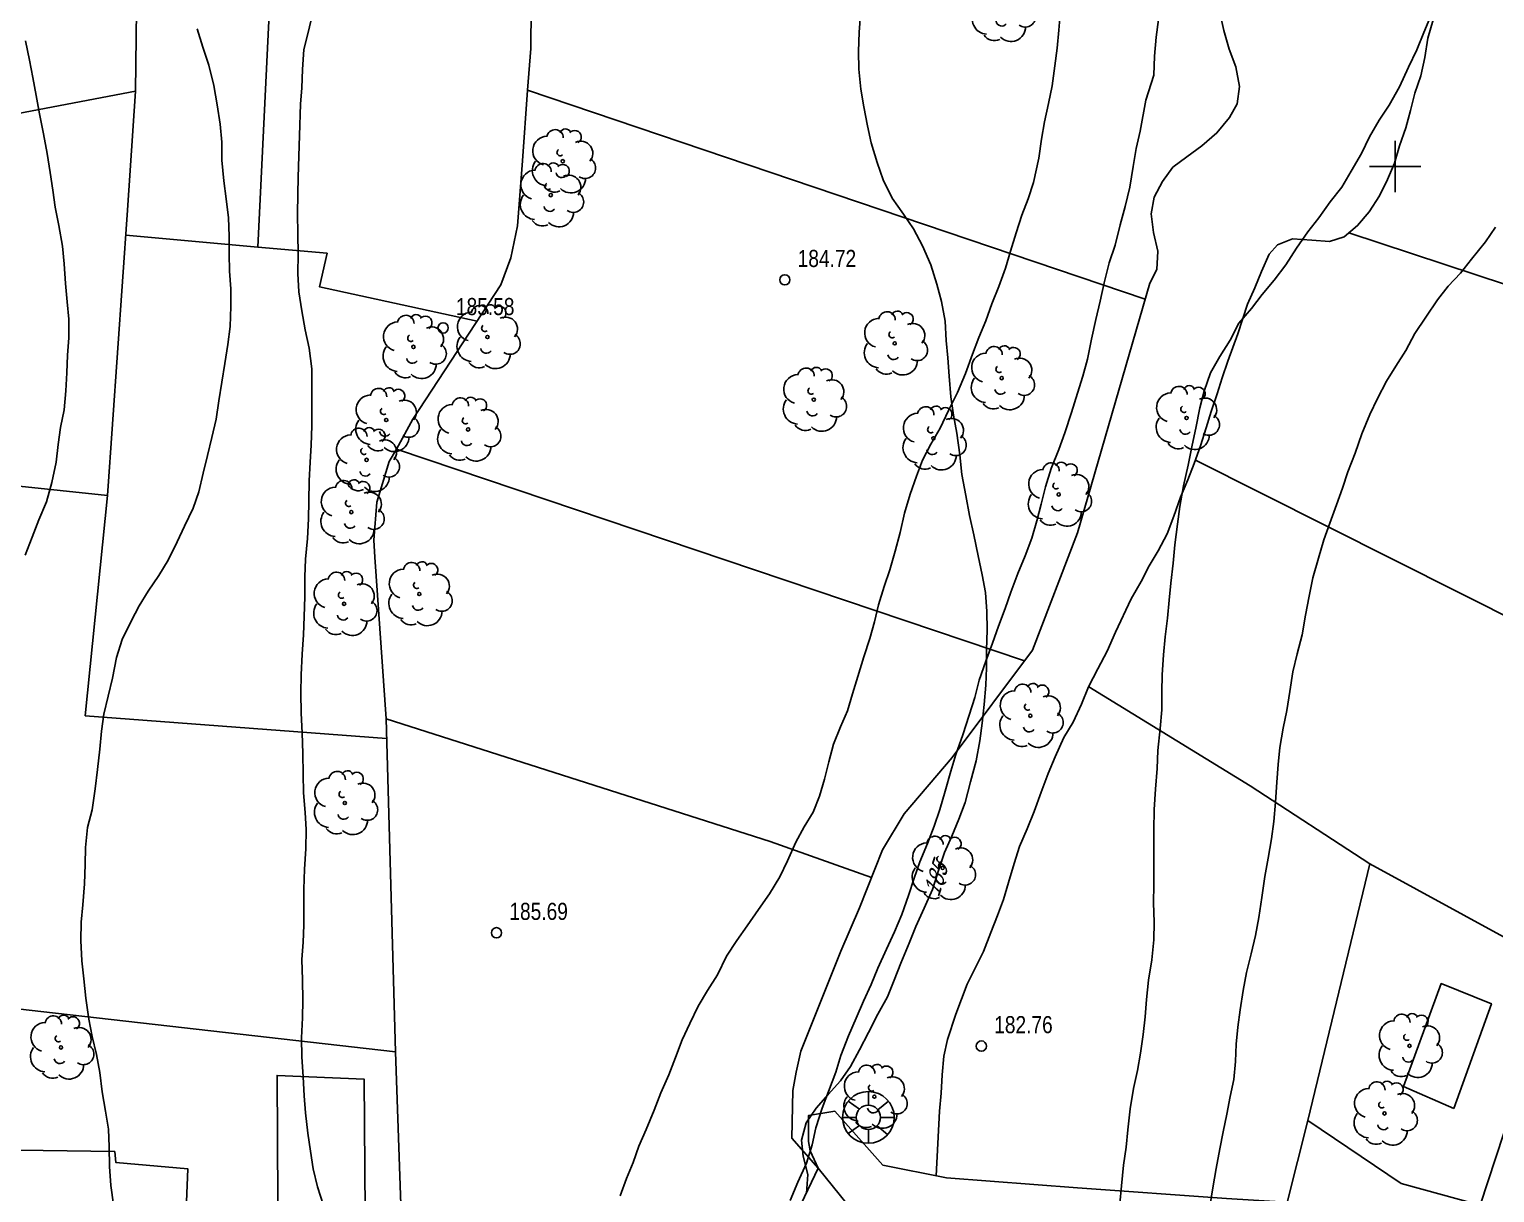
# Model space of a CAD drawing. Header units: metres. Extents: x 523256 to 524015, y 4669220 to 4669814.
# Drawn here: x 523420.2 to 523505.8, y 4669540 to 4669608 of the extents above; entities that cross this region are included whole.
import ezdxf
from ezdxf.enums import TextEntityAlignment as Align

# ---------------------------------------------------------------- set-up
doc = ezdxf.new("R2010")
doc.units = ezdxf.units.M
doc.header["$MEASUREMENT"] = 0
for name, color, linetype in [('031006 Cota terreno', 9, 'Continuous'), ('032011 Curva cada 1 m', 40, 'Continuous'), ('032015 Curva cada 5 m', 34, 'Continuous'), ('033006 Texto cota terreno', 9, 'Continuous'), ('033015 Texto curva maestra', 42, 'Continuous'), ('052011 Invernadero', 9, 'Continuous'), ('052016 Cobertizo', 7, 'Continuous'), ('072003 Camino', 7, 'Continuous'), ('072027 Pavimento', 9, 'Continuous'), ('082001 Valla Alambrada', 7, 'ALAMBRADA'), ('082002 Muro Tapia', 6, 'Continuous'), ('082004 Linde', 3, 'Continuous'), ('082009 Linde Antigua', 104, 'Continuous'), ('101001 Arbol', 3, 'Continuous'), ('102006 Seto', 3, 'SETO'), ('141001 Farola baculo', 7, 'Continuous'), ('992007 Cuadricula', 7, 'Continuous')]:
    doc.layers.add(name, color=color, linetype=linetype)
doc.styles.get("Standard").update_dxf_attribs({"font": 'arial.ttf'})
doc.linetypes.add('ALAMBRADA', pattern='A,3,[131,GEOGRAMA.SHX,S=0.5,R=0,X=0,Y=0],3', length=6)
doc.linetypes.add('SETO', pattern='A,0,-1.2,1,[135,GEOGRAMA.SHX,S=0.4,R=0,X=0.5,Y=-0.5],1', length=3.2)

# ---------------------------------------------------------------- blocks, each defined once
blk = doc.blocks.new('COTAP')
at = {"color": 0}
blk.add_circle((0, 0), 0.3, dxfattribs=at)
blk = doc.blocks.new('ARBOL')
at = {"color": 0}
blk.add_circle((0, 0), 0.0939, dxfattribs=at)
for centre, radius, start, end in [((-0.448, 1.368), 0.48, 359.28777, 173.60777), ((0.156, 1.551), 0.336, 23.15651, 160.46651), ((0.701, 1.409), 0.384, 301.57804, 139.32804), ((-0.902, 0.61), 0.852, 92.28, 254.58), ((1.05, 0.46), 0.708, 319.85562, 114.76562), ((-0.146, 0.514), 0.192, 119.14, 310.56), ((1.31, -0.398), 0.612, 235.52754, 62.02753), ((-0.89, -0.542), 0.888, 142.64, 266.54), ((-0.062, -0.614), 0.336, 189.64, 323.88), ((-0.482, -1.082), 0.72, 213.78, 295.32), ((0.478, -0.998), 0.852, 224.67, 0.24)]:
    blk.add_arc(centre, radius, start, end, dxfattribs=at)
blk = doc.blocks.new('FAROLAG')
at = {"color": 0}
for p, q in [((-1.169, 0.956), (-0.51, 0.49)), ((0, 0.71), (0, 1.51)), ((1.173, 0.95), (0.553, 0.446)), ((-0.71, 0), (-1.51, 0)), ((0.71, 0), (1.51, 0)), ((-1.173, -0.95), (-0.51, -0.48)), ((0, -0.71), (0, -1.51)), ((1.127, -1.005), (0.511, -0.493))]:
    blk.add_line(p, q, dxfattribs=at)
for radius in [1.51, 0.71]:
    blk.add_circle((0, 0), radius, dxfattribs=at)

msp = doc.modelspace()

# ---------------------------------------------------------------- linework, layer by layer
at = {"layer": '032011 Curva cada 1 m'}
for points, elevation in [([(523436.76, 4669608.9), (523436.51, 4669607.83), (523436.25, 4669606.83), (523436.18, 4669605.66), (523436.14, 4669604.59), (523436.06, 4669603.64), (523436, 4669601.8), (523435.96, 4669600.59), (523435.93, 4669599.37), (523435.91, 4669598.37), (523435.89, 4669597.22), (523435.91, 4669596.05), (523435.92, 4669594.88), (523435.91, 4669593.75), (523435.96, 4669592.67), (523436.14, 4669591.56), (523436.34, 4669590.44), (523436.56, 4669589.38), (523436.72, 4669588.17), (523436.73, 4669586.96), (523436.72, 4669585.92), (523436.73, 4669584.84), (523436.69, 4669583.72), (523436.63, 4669582.72), (523436.56, 4669581.62), (523436.55, 4669580.44), (523436.53, 4669579.41), (523436.47, 4669578.26), (523436.35, 4669577.05), (523436.31, 4669576.01), (523436.32, 4669574.85), (523436.28, 4669573.7), (523436.23, 4669572.62), (523436.16, 4669571.49), (523436.1, 4669570.29), (523436.08, 4669569.23), (523436.1, 4669568.06), (523436.16, 4669566.9), (523436.2, 4669565.7), (523436.21, 4669564.49), (523436.24, 4669563.39), (523436.33, 4669562.25), (523436.4, 4669561.25), (523436.37, 4669560.12), (523436.29, 4669558.94), (523436.26, 4669557.77), (523436.26, 4669556.72), (523436.26, 4669555.67), (523436.22, 4669554.67), (523436.14, 4669553.65), (523436.18, 4669552.47), (523436.2, 4669551.28), (523436.18, 4669550.24), (523436.11, 4669549.08), (523436.13, 4669547.96), (523436.21, 4669546.8), (523436.28, 4669545.7), (523436.35, 4669544.69), (523436.49, 4669543.51), (523436.64, 4669542.46), (523436.8, 4669541.43), (523437.05, 4669540.38), (523437.4, 4669539.28)], 186), ([(523480.45, 4669609.12), (523480.36, 4669607.95), (523480.26, 4669606.9), (523480.13, 4669605.88), (523479.97, 4669604.7), (523479.76, 4669603.67), (523479.51, 4669602.6), (523479.34, 4669601.59), (523479.19, 4669600.48), (523478.88, 4669599.05), (523478.56, 4669598.1), (523478.2, 4669597.14), (523477.87, 4669596.11), (523477.54, 4669595.05), (523477.24, 4669594.05), (523476.86, 4669592.98), (523476.45, 4669591.96), (523476.1, 4669590.97), (523475.69, 4669590.01), (523475.32, 4669589.02), (523474.91, 4669587.89), (523474.44, 4669586.79), (523473.91, 4669585.73), (523473.42, 4669584.7), (523472.88, 4669583.77), (523472.4, 4669582.83), (523472.04, 4669581.89), (523471.67, 4669580.85), (523471.34, 4669579.73), (523471.08, 4669578.6), (523470.79, 4669577.52), (523470.48, 4669576.43), (523470.15, 4669575.46), (523469.82, 4669574.39), (523469.58, 4669573.39), (523469.32, 4669572.42), (523468.97, 4669571.35), (523468.62, 4669570.2), (523468.31, 4669569.18), (523468.01, 4669568.19), (523467.61, 4669567.25), (523467.2, 4669566.23), (523466.93, 4669565.21), (523466.67, 4669564.19), (523466.37, 4669563.21), (523466, 4669562.27), (523465.48, 4669561.4), (523465, 4669560.51), (523464.51, 4669559.42), (523464.05, 4669558.49), (523463.46, 4669557.5), (523462.82, 4669556.58), (523462.15, 4669555.62), (523461.55, 4669554.76), (523460.95, 4669553.85), (523460.41, 4669552.76), (523459.83, 4669551.85), (523459.29, 4669550.93), (523458.81, 4669549.92), (523458.35, 4669548.97), (523457.97, 4669547.94), (523457.58, 4669546.91), (523457.1, 4669545.87), (523456.72, 4669544.86), (523456.26, 4669543.73), (523455.83, 4669542.74), (523455.49, 4669541.8), (523455.1, 4669540.86), (523454.73, 4669539.84)], 184), ([(523486.17, 4669608.58), (523486.05, 4669607.55), (523485.94, 4669606.45), (523485.91, 4669605.33), (523485.43, 4669603.86), (523485.11, 4669602.06), (523484.87, 4669601.04), (523484.7, 4669599.99), (523484.5, 4669598.79), (523484.23, 4669597.65), (523483.94, 4669596.58), (523483.64, 4669595.4), (523483.3, 4669594.36), (523483, 4669593.2), (523482.76, 4669592.13), (523482.52, 4669591.06), (523482.27, 4669589.91), (523482.02, 4669588.73), (523481.75, 4669587.74), (523481.45, 4669586.74), (523481.09, 4669585.61), (523480.71, 4669584.44), (523480.36, 4669583.45), (523479.91, 4669582.34), (523479.58, 4669581.27), (523479.33, 4669580.26), (523479.07, 4669579.29), (523478.77, 4669578.27), (523478.39, 4669577.24), (523477.96, 4669576.22), (523477.56, 4669575.12), (523477.23, 4669574.16), (523476.83, 4669573.14), (523476.48, 4669572.15), (523476.09, 4669571.08), (523475.71, 4669569.98), (523475.45, 4669568.96), (523475.12, 4669567.93), (523474.74, 4669566.78), (523474.34, 4669565.63), (523474.04, 4669564.67), (523473.71, 4669563.49), (523473.41, 4669562.42), (523473.08, 4669561.45), (523472.69, 4669560.43), (523472.23, 4669559.36), (523471.9, 4669558.41), (523471.57, 4669557.4), (523471.18, 4669556.29), (523470.75, 4669555.28), (523470.28, 4669554.26), (523469.78, 4669553.16), (523469.4, 4669552.19), (523468.95, 4669551.23), (523468.52, 4669550.23), (523468.06, 4669549.19), (523467.62, 4669548.04), (523467.32, 4669547.07), (523466.9, 4669545.95), (523466.54, 4669544.97), (523466.17, 4669543.82), (523465.94, 4669542.83), (523465.62, 4669541.76), (523465.11, 4669540.64), (523464.66, 4669539.57)], 183), ([(523502.12, 4669608.9), (523501.67, 4669607.83), (523501.26, 4669606.81), (523500.78, 4669605.79), (523500.26, 4669604.64), (523499.65, 4669603.58), (523499.06, 4669602.71), (523498.51, 4669601.72), (523498.03, 4669600.75), (523497.43, 4669599.73), (523496.88, 4669598.79), (523496.21, 4669597.93), (523495.54, 4669597), (523494.9, 4669596.17), (523494.24, 4669595.23), (523493.61, 4669594.24), (523492.94, 4669593.35), (523492.24, 4669592.51), (523491.61, 4669591.69), (523490.87, 4669590.83), (523490.36, 4669589.84), (523489.75, 4669588.89), (523489.21, 4669587.93), (523488.85, 4669586.86), (523488.59, 4669585.89), (523488.36, 4669584.71), (523488.14, 4669583.71), (523487.9, 4669582.54), (523487.64, 4669581.33), (523487.43, 4669580.12), (523487.29, 4669579.1), (523487.14, 4669577.89), (523487.03, 4669576.82), (523486.89, 4669575.65), (523486.8, 4669574.65), (523486.7, 4669573.6), (523486.57, 4669572.52), (523486.47, 4669571.45), (523486.39, 4669570.3), (523486.37, 4669569.3), (523486.37, 4669568.24), (523486.28, 4669567.15), (523486.13, 4669565.87), (523486.09, 4669564.82), (523486.01, 4669563.61), (523485.93, 4669562.42), (523485.9, 4669561.22), (523485.91, 4669560.17), (523485.9, 4669559.06), (523485.9, 4669558.02), (523485.89, 4669556.97), (523485.92, 4669555.84), (523485.91, 4669554.81), (523485.79, 4669553.63), (523485.6, 4669552.45), (523485.48, 4669551.31), (523485.4, 4669550.31), (523485.28, 4669549.28), (523485.12, 4669548.19), (523484.95, 4669547.18), (523484.72, 4669546.11), (523484.53, 4669544.93), (523484.39, 4669543.71), (523484.28, 4669542.7), (523484.13, 4669541.63), (523484.01, 4669540.43), (523483.92, 4669539.38)], 182), ([(523430.03, 4669608.04), (523430.35, 4669606.97), (523430.7, 4669605.91), (523431, 4669604.72), (523431.2, 4669603.6), (523431.37, 4669602.47), (523431.46, 4669601.41), (523431.47, 4669600.36), (523431.59, 4669599.15), (523431.71, 4669598.11), (523431.85, 4669597), (523431.89, 4669595.92), (523431.9, 4669594.9), (523431.92, 4669593.87), (523431.99, 4669592.85), (523432, 4669591.81), (523431.95, 4669590.65), (523431.81, 4669589.6), (523431.64, 4669588.48), (523431.47, 4669587.4), (523431.29, 4669586.3), (523431.13, 4669585.23), (523430.88, 4669584.15), (523430.63, 4669583.11), (523430.38, 4669582.08), (523430.13, 4669580.99), (523429.8, 4669580.02), (523429.29, 4669578.98), (523428.85, 4669578.07), (523428.34, 4669577), (523427.78, 4669576.09), (523427.17, 4669575.18), (523426.63, 4669574.32), (523426.17, 4669573.43), (523425.65, 4669572.36), (523425.31, 4669571.31), (523425.07, 4669570.09), (523424.83, 4669569.04), (523424.58, 4669567.99), (523424.44, 4669566.99), (523424.34, 4669565.95), (523424.2, 4669564.75), (523424.07, 4669563.62), (523423.9, 4669562.41), (523423.62, 4669561.37), (523423.51, 4669560.21), (523423.49, 4669559.21), (523423.45, 4669558.08), (523423.34, 4669556.86), (523423.24, 4669555.84), (523423.23, 4669554.76), (523423.29, 4669553.57), (523423.4, 4669552.53), (523423.52, 4669551.39), (523423.69, 4669550.18), (523423.89, 4669549.16), (523424.14, 4669548.11), (523424.34, 4669547.05), (523424.48, 4669545.93), (523424.67, 4669544.79), (523424.84, 4669543.75), (523424.88, 4669542.72), (523424.9, 4669541.57), (523424.98, 4669540.46), (523425.13, 4669539.35)], 187), ([(523419.99, 4669607.33), (523420.23, 4669606.2), (523420.43, 4669605.19), (523420.62, 4669604.14), (523420.82, 4669603.07), (523421.05, 4669601.91), (523421.26, 4669600.76), (523421.44, 4669599.64), (523421.6, 4669598.62), (523421.73, 4669597.62), (523421.94, 4669596.54), (523422.16, 4669595.34), (523422.26, 4669594.31), (523422.33, 4669593.16), (523422.44, 4669592.08), (523422.53, 4669591.08), (523422.52, 4669589.98), (523422.46, 4669588.96), (523422.41, 4669587.93), (523422.35, 4669586.89), (523422.25, 4669585.78), (523422.05, 4669584.74), (523421.91, 4669583.74), (523421.79, 4669582.72), (523421.54, 4669581.52), (523421.22, 4669580.39), (523420.78, 4669579.34), (523420.38, 4669578.33), (523419.97, 4669577.29)], 188), ([(523505.86, 4669596.45), (523505.28, 4669595.59), (523504.45, 4669594.57), (523503.81, 4669593.76), (523503.1, 4669593.01), (523502.47, 4669592.2), (523501.8, 4669591.18), (523501.14, 4669590.24), (523500.62, 4669589.25), (523500.04, 4669588.32), (523499.5, 4669587.45), (523498.97, 4669586.44), (523498.52, 4669585.5), (523498.06, 4669584.37), (523497.67, 4669583.25), (523497.24, 4669582.15), (523496.92, 4669581.2), (523496.57, 4669580.22), (523496.19, 4669579.16), (523495.84, 4669578.18), (523495.52, 4669577.1), (523495.19, 4669575.95), (523494.97, 4669574.88), (523494.77, 4669573.77), (523494.56, 4669572.62), (523494.28, 4669571.52), (523494.03, 4669570.47), (523493.84, 4669569.32), (523493.67, 4669568.2), (523493.45, 4669567.17), (523493.26, 4669566.05), (523493.16, 4669565.05), (523493.08, 4669564.01), (523493.01, 4669562.85), (523492.92, 4669561.72), (523492.78, 4669560.7), (523492.59, 4669559.58), (523492.39, 4669558.5), (523492.22, 4669557.27), (523492.03, 4669556.11), (523491.84, 4669555.06), (523491.59, 4669553.99), (523491.32, 4669552.89), (523491.12, 4669551.85), (523490.95, 4669550.72), (523490.81, 4669549.7), (523490.72, 4669548.7), (523490.68, 4669547.7), (523490.57, 4669546.65), (523490.37, 4669545.66), (523490.16, 4669544.61), (523489.96, 4669543.59), (523489.76, 4669542.6), (523489.54, 4669541.44), (523489.35, 4669540.31), (523488.73, 4669536.46)], 181)]:
    msp.add_lwpolyline(points, dxfattribs=dict(at, elevation=elevation))
at = {"layer": '032015 Curva cada 5 m', "elevation": 185}
msp.add_lwpolyline([(523468.76849, 4669608.88038), (523468.69849, 4669607.84038), (523468.65849, 4669606.71038), (523468.67849, 4669605.68038), (523468.78849, 4669604.51038), (523468.95849, 4669603.48038), (523469.17849, 4669602.37038), (523469.39849, 4669601.37038), (523469.74849, 4669600.22038), (523470.08849, 4669599.21038), (523470.62849, 4669598.15038), (523471.28849, 4669597.20038), (523471.85849, 4669596.35038), (523472.38849, 4669595.36038), (523472.87849, 4669594.24038), (523473.22849, 4669593.11038), (523473.50849, 4669592.11038), (523473.70849, 4669590.96038), (523473.76849, 4669589.83038), (523473.87849, 4669588.82038), (523473.94849, 4669587.75038), (523474.04849, 4669586.54038), (523474.20849, 4669585.47038), (523474.38849, 4669584.41038), (523474.56849, 4669583.15038), (523474.69849, 4669581.99038), (523474.91849, 4669580.76038), (523475.13849, 4669579.60038), (523475.39849, 4669578.47038), (523475.64849, 4669577.25038), (523475.87849, 4669576.13038), (523476.06849, 4669575.10038), (523476.15849, 4669573.99038), (523476.16849, 4669572.92038), (523476.13849, 4669571.74038), (523476.13849, 4669570.69038), (523476.09849, 4669569.69038), (523475.98849, 4669568.56038), (523475.86849, 4669567.46038), (523475.74849, 4669566.44038), (523475.51849, 4669565.26038), (523475.19849, 4669564.03038), (523474.88849, 4669562.83038), (523474.50849, 4669561.86038), (523474.09849, 4669560.87038), (523473.67849, 4669559.91038), (523473.33849, 4669558.91038), (523472.96849, 4669557.74038), (523472.49849, 4669556.65038), (523472.00849, 4669555.58038), (523471.60849, 4669554.61038), (523471.12849, 4669553.44038), (523470.73849, 4669552.44038), (523470.33849, 4669551.47038), (523469.77849, 4669550.46038), (523469.23849, 4669549.40038), (523468.71849, 4669548.38038), (523468.18849, 4669547.41038), (523467.59849, 4669546.56038), (523466.87849, 4669545.77038), (523466.18849, 4669544.97038), (523465.58849, 4669544.11038), (523465.31849, 4669543.09038), (523465.41849, 4669542.17038), (523465.68849, 4669541.09038), (523465.61849, 4669540.00038)], dxfattribs=at)
at = {"layer": '052011 Invernadero', "flags": 128}
msp.add_lwpolyline([(523434.78849, 4669528.48038), (523439.90849, 4669528.46038), (523439.78849, 4669546.66038), (523434.68849, 4669546.88038), (523434.78849, 4669528.48038)], dxfattribs=at)
at = {"layer": '052016 Cobertizo', "flags": 128}
msp.add_lwpolyline([(523503.42849, 4669544.95038), (523505.61849, 4669551.07038), (523502.68849, 4669552.25038), (523500.48849, 4669546.23038), (523503.42849, 4669544.95038)], dxfattribs=at)
at = {"layer": '072003 Camino', "flags": 128}
msp.add_lwpolyline([(523466.29849, 4669541.47038), (523465.83849, 4669542.47038), (523465.72849, 4669543.03038), (523465.72849, 4669543.47038), (523465.73849, 4669544.55038), (523467.26849, 4669544.79038), (523470.07849, 4669541.63038), (523473.79849, 4669540.89038), (523481.44849, 4669540.31038), (523490.15849, 4669539.69038), (523493.61849, 4669539.48038), (523495.47849, 4669538.84038), (523496.99849, 4669537.49038)], dxfattribs=at)
at = {"layer": '072027 Pavimento', "flags": 128}
msp.add_lwpolyline([(523425.20849, 4669542.44038), (523425.27849, 4669541.79038), (523429.47849, 4669541.43038), (523429.31849, 4669537.56038), (523428.32849, 4669537.69038)], dxfattribs=at)
at = {"layer": '082001 Valla Alambrada', "flags": 128}
for points in [[(523509.53849, 4669553.23038), (523504.96849, 4669539.30038), (523500.35849, 4669540.57038), (523494.90849, 4669544.24038), (523498.52849, 4669559.24038), (523528.29849, 4669542.99038), (523533.69849, 4669539.88038)], [(523466.29849, 4669541.47038), (523456.93849, 4669521.81038)]]:
    msp.add_lwpolyline(points, dxfattribs=at)
at = {"layer": '082002 Muro Tapia', "flags": 128}
for points in [[(523412.85849, 4669551.53038), (523421.74849, 4669550.52038), (523441.60849, 4669548.26038), (523442.36849, 4669526.51038)], [(523408.44849, 4669542.67038), (523425.20849, 4669542.44038)]]:
    msp.add_lwpolyline(points, dxfattribs=at)
at = {"layer": '082004 Linde', "flags": 128}
for points in [[(523433.85849, 4669633.38038), (523434.49849, 4669624.12038), (523434.66849, 4669618.52038), (523434.46849, 4669613.09038), (523434.26849, 4669609.74038), (523433.56869, 4669595.28452)], [(523489.83849, 4669608.65038), (523489.98849, 4669607.94038), (523490.30849, 4669606.84038), (523490.68849, 4669605.81038), (523490.90849, 4669604.67038), (523490.77849, 4669603.65038), (523490.32849, 4669602.85038), (523489.58849, 4669601.96038), (523488.70849, 4669601.20038), (523487.83849, 4669600.56038), (523487.01849, 4669599.95038), (523486.41849, 4669599.12038), (523485.92849, 4669598.21038), (523485.74849, 4669597.23038), (523485.88849, 4669596.13038), (523486.12849, 4669595.05038), (523486.07849, 4669593.98038), (523485.66849, 4669593.17038), (523481.43849, 4669578.59038), (523478.81849, 4669571.73038), (523474.11849, 4669565.45038), (523471.31849, 4669562.16038), (523470.05849, 4669560.07038), (523468.70849, 4669556.67038), (523467.62849, 4669554.14038), (523465.28849, 4669548.30038), (523465.01849, 4669547.07038), (523464.81849, 4669546.00038), (523464.76849, 4669543.21038), (523466.29849, 4669541.47038)], [(523502.22849, 4669608.57038), (523501.90849, 4669607.49038), (523501.73849, 4669606.37038), (523501.49849, 4669605.30038), (523501.14849, 4669604.27038), (523500.89849, 4669603.26038), (523500.62849, 4669602.25038), (523500.25849, 4669601.21038), (523499.95849, 4669600.19038), (523499.55849, 4669599.24038), (523499.08849, 4669598.28038), (523498.47849, 4669597.34038), (523497.80849, 4669596.54038), (523497.02849, 4669595.88038), (523496.15849, 4669595.62038), (523495.12849, 4669595.69038), (523494.00849, 4669595.77038), (523493.12849, 4669595.42038), (523492.63849, 4669594.87038), (523492.19849, 4669593.85038), (523491.79849, 4669592.91038), (523491.37849, 4669591.94038), (523490.81849, 4669590.21038), (523490.21849, 4669588.62038), (523489.89849, 4669587.65038), (523489.59849, 4669586.70038), (523489.25849, 4669585.68038), (523488.95849, 4669584.72038), (523488.63849, 4669583.67038), (523488.25849, 4669582.64038), (523487.88849, 4669581.68038), (523487.46849, 4669580.68038), (523487.06849, 4669579.56038), (523486.67849, 4669578.53038), (523486.15849, 4669577.54038), (523485.62849, 4669576.66038), (523485.16849, 4669575.74038), (523484.58849, 4669574.73038), (523483.65849, 4669572.78038), (523483.17849, 4669571.67038), (523482.63849, 4669570.65038), (523482.08849, 4669569.58038), (523481.67849, 4669568.57038), (523481.19849, 4669567.53038), (523480.64849, 4669566.62038), (523480.13849, 4669565.50038), (523479.73849, 4669564.52038), (523479.32849, 4669563.43038), (523478.90849, 4669562.30038), (523478.50849, 4669561.30038), (523478.04849, 4669560.26038), (523477.74849, 4669559.27038), (523477.40849, 4669558.16038), (523477.12849, 4669557.17038), (523476.77849, 4669556.23038), (523476.38849, 4669555.23038), (523475.95849, 4669554.13038), (523475.45849, 4669553.15038), (523474.99849, 4669552.21038), (523474.34849, 4669550.47038), (523473.84849, 4669548.99038), (523473.62849, 4669548.01038), (523473.54849, 4669546.92038), (523473.48849, 4669545.84038), (523473.38849, 4669544.79038), (523473.18849, 4669541.01038)], [(523433.56869, 4669595.28452), (523425.84849, 4669595.98038)], [(523446.38849, 4669590.96038), (523437.16849, 4669592.97038), (523437.60849, 4669594.92038), (523433.56869, 4669595.28452)], [(523423.48849, 4669567.89038), (523441.08849, 4669566.57038)], [(523494.90849, 4669544.24038), (523493.69849, 4669539.45038)]]:
    msp.add_lwpolyline(points, dxfattribs=at)
at = {"layer": '082009 Linde Antigua', "flags": 128}
for points in [[(523443.45849, 4669634.19038), (523447.40849, 4669622.69038), (523448.57849, 4669618.48038), (523449.32849, 4669614.83038), (523449.54849, 4669611.61038), (523449.50849, 4669606.88038), (523449.32849, 4669604.45038)], [(523426.42849, 4669604.40038), (523426.73849, 4669629.67038)], [(523406.55849, 4669600.62038), (523426.42849, 4669604.40038)], [(523426.42849, 4669604.40038), (523425.94849, 4669597.45038), (523424.77849, 4669580.77038)], [(523441.65849, 4669583.48038), (523442.62849, 4669585.22038), (523447.76849, 4669593.07038), (523448.34849, 4669594.65038), (523448.73849, 4669596.53038), (523449.01849, 4669600.32038), (523449.32849, 4669604.45038)], [(523485.39849, 4669592.25038), (523449.32849, 4669604.45038)], [(523497.29849, 4669596.11038), (523558.09849, 4669576.06038), (523582.31849, 4669568.53038)], [(523403.38849, 4669583.03038), (523424.77849, 4669580.77038)], [(523441.65849, 4669583.48038), (523441.24849, 4669582.75038), (523440.51849, 4669580.37038), (523440.33849, 4669578.15038), (523440.40849, 4669577.17038), (523441.05849, 4669567.72038)], [(523441.65849, 4669583.48038), (523478.34849, 4669571.11038)], [(523575.23849, 4669542.07038), (523575.09849, 4669542.13038), (523556.37849, 4669549.81038), (523539.83849, 4669557.92038), (523519.17849, 4669567.33038), (523488.32849, 4669582.84038)], [(523424.77849, 4669580.77038), (523423.48849, 4669567.89038)], [(523498.52849, 4669559.24038), (523491.53849, 4669563.80038), (523482.09849, 4669569.59038)], [(523441.05849, 4669567.72038), (523441.60849, 4669548.26038)], [(523469.40849, 4669558.44038), (523463.49849, 4669560.56038), (523441.05849, 4669567.72038)]]:
    msp.add_lwpolyline(points, dxfattribs=at)
at = {"layer": '102006 Seto', "flags": 128}
msp.add_lwpolyline([(523465.22849, 4669515.52038), (523466.47849, 4669522.88038), (523469.31849, 4669537.73038), (523466.29849, 4669541.47038)], dxfattribs=at)
at = {"layer": '992007 Cuadricula'}
for points in [[(523500, 4669598.5), (523500, 4669601.5)], [(523498.5, 4669600), (523501.5, 4669600)]]:
    msp.add_lwpolyline(points, dxfattribs=at)

# ---------------------------------------------------------------- block references
at = {"layer": '031006 Cota terreno'}
for p in [(523464.35, 4669593.37, 184.72), (523444.39, 4669590.56, 185.58), (523447.51, 4669555.22, 185.69), (523475.83, 4669548.6, 182.76)]:
    msp.add_blockref('COTAP', p, dxfattribs=at)
at = {"layer": '101001 Arbol'}
for p in [(523477.07849, 4669609.15038), (523451.37849, 4669600.30038), (523450.67849, 4669598.32038), (523442.65849, 4669589.45038), (523446.97849, 4669590.03038), (523470.76849, 4669589.66038), (523477.01849, 4669587.63038), (523466.03849, 4669586.37038), (523441.06849, 4669585.18038), (523487.81849, 4669585.30038), (523445.84849, 4669584.63038), (523473.02849, 4669584.11038), (523439.91849, 4669582.85038), (523480.34849, 4669580.83038), (523439.02849, 4669579.80038), (523442.99849, 4669575.01038), (523438.60849, 4669574.44038), (523478.68849, 4669567.90038), (523438.64849, 4669562.80038), (523473.56849, 4669559.01038), (523422.06849, 4669548.52038), (523500.83849, 4669548.61038), (523469.57849, 4669545.64038), (523499.37849, 4669544.66038)]:
    msp.add_blockref('ARBOL', p, dxfattribs=at)
at = {"layer": '141001 Farola baculo'}
msp.add_blockref('FAROLAG', (523469.22849, 4669544.43038), dxfattribs=at)

# ---------------------------------------------------------------- texts
at = {"layer": '033006 Texto cota terreno', "width": 0.8}
for s, p in [('184.72', (523465.1, 4669594.12, 184.72)), ('185.58', (523445.14, 4669591.31, 185.58)), ('185.69', (523448.26, 4669555.97, 185.69)), ('182.76', (523476.58, 4669549.35, 182.76))]:
    msp.add_text(s, height=1, dxfattribs=at).set_placement(p)
at = {"layer": '033015 Texto curva maestra', "oblique": 25, "width": 0.8}
msp.add_text('185', height=1, rotation=72.45, dxfattribs=at).set_placement((523473.14849, 4669558.29038, 185), align=Align.MIDDLE_CENTER)

doc.saveas('drawing.dxf')
